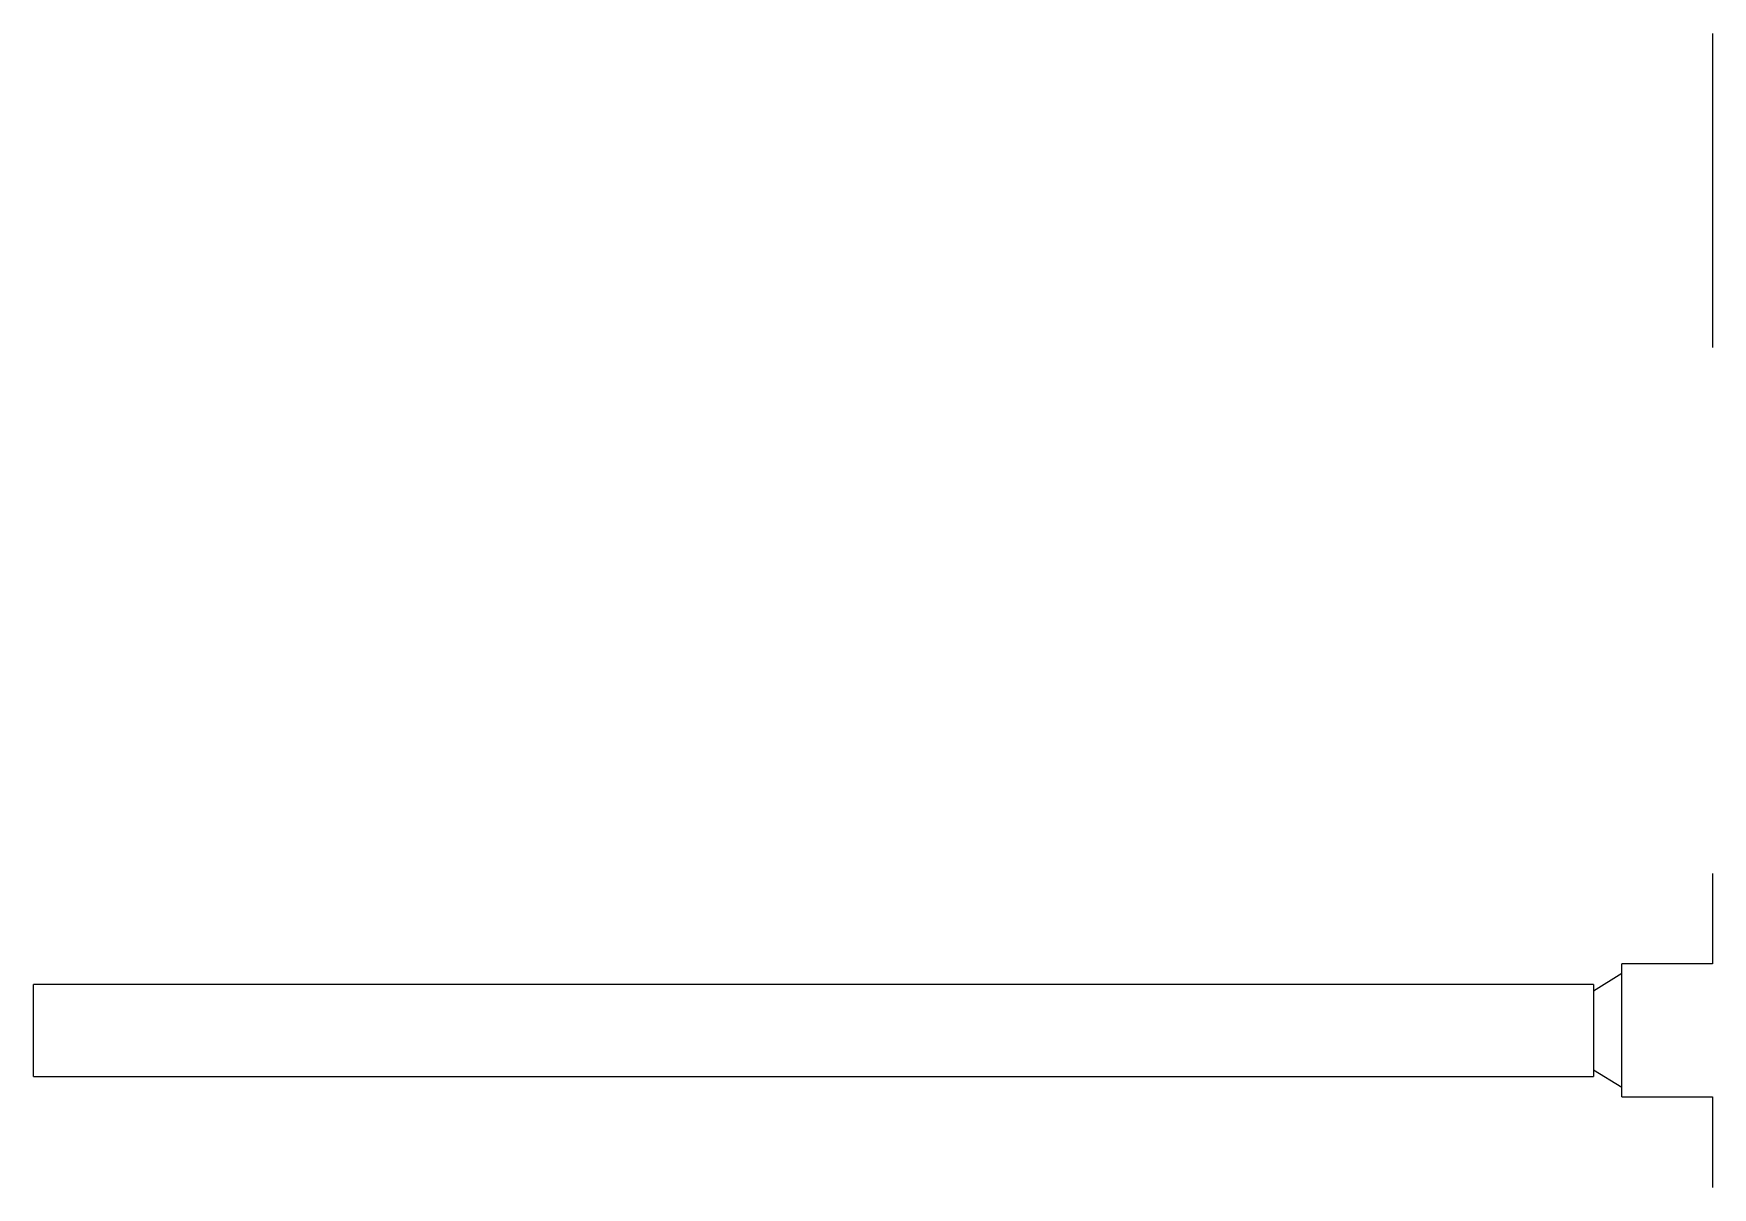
# Model space of a CAD drawing. Header units: inches. Extents: x -3327 to -1, y 8 to 1328.
# Drawn here: x -2221.81 to -2197.81, y 372.76 to 389.25 of the extents above; entities that cross this region are included whole.
import ezdxf

# ---------------------------------------------------------------- set-up
doc = ezdxf.new("R2010")
doc.units = ezdxf.units.IN
doc.header["$MEASUREMENT"] = 0
doc.layers.add('X - REF - FP', color=7, linetype='Continuous', true_color=0xb90000)

msp = doc.modelspace()

# ---------------------------------------------------------------- linework, layer by layer
at = {"layer": 'X - REF - FP'}
for p, q in [((-2197.807, 389.249), (-2197.807, 384.761)), ((-2197.807, 377.249), (-2197.807, 375.956)), ((-2197.807, 375.956), (-2199.101, 375.956)), ((-2199.101, 374.054), (-2199.101, 375.956)), ((-2199.507, 375.662), (-2221.807, 375.662)), ((-2221.807, 374.347), (-2221.807, 375.662)), ((-2199.101, 375.817), (-2199.507, 375.567)), ((-2199.507, 375.662), (-2199.507, 374.347)), ((-2199.507, 374.442), (-2199.101, 374.192)), ((-2221.807, 374.347), (-2199.507, 374.347)), ((-2199.101, 374.054), (-2197.807, 374.054)), ((-2197.807, 374.054), (-2197.807, 372.761))]:
    msp.add_line(p, q, dxfattribs=at)

doc.saveas('drawing.dxf')
